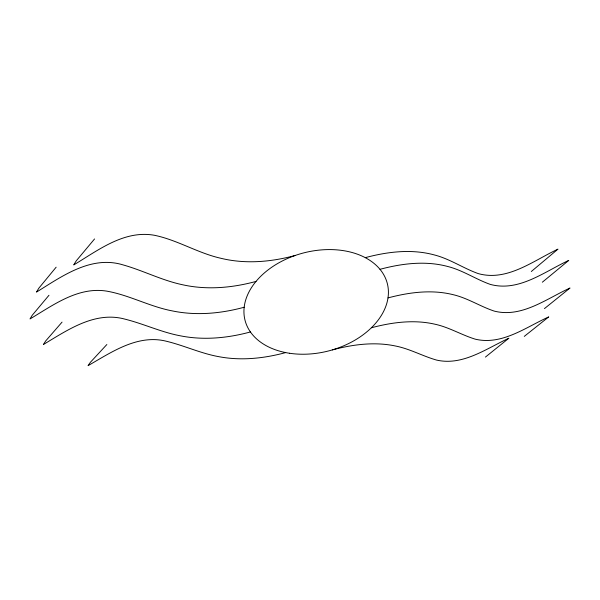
<?xml version="1.0" encoding="UTF-8"?>
<svg xmlns="http://www.w3.org/2000/svg" width="600" height="600" viewBox="0 0 600 600"><rect width="100%" height="100%" fill="white"/><g stroke="black" fill="none" stroke-linecap="round" stroke-linejoin="round"><path stroke-width="0.9" d="M56.145 267.188L38.805 288.225L36.487 292.103C62.145 276.218 91.155 255.09 123.097 264.907C143.153 270.555 161.85 280.365 182.317 284.7C206.663 290.183 232.11 287.94 256.02 281.423M94.56 238.95L76.207 260.888L73.718 264.93C98.123 250.35 124.005 229.897 154.373 235.267C177.525 240.022 197.903 253.155 220.965 258.3C245.452 264.278 271.185 262.013 295.305 255.435M48.975 295.275L32.227 315.263L30 318.945C53.22 305.145 77.865 286.59 106.605 291.105C129.218 295.05 149.655 306.593 172.208 310.882C196.05 315.877 220.837 313.597 244.185 307.237M62.055 322.118L45.63 341.017L43.432 344.498C67.815 329.94 95.002 310.905 125.002 319.155C143.858 323.873 161.61 332.37 180.803 335.903C203.917 340.447 227.843 338.085 250.433 331.95M106.852 344.52L90.338 362.362L88.073 365.64C111.817 352.058 137.917 333.847 166.792 341.347C184.477 345.653 201.142 353.558 219.142 356.73C241.26 360.9 264.09 358.425 285.675 352.59M531.308 271.507L557.963 249.142C533.168 260.76 507.21 281.67 478.275 273.608C463.215 268.245 449.835 258.847 434.213 254.903C411.57 248.767 387.623 251.685 365.28 257.647M542.34 282.202L568.755 260.407C544.305 271.725 518.798 292.125 490.35 284.415C475.702 279.27 462.675 270.173 447.48 266.423C425.287 260.528 401.865 263.483 379.987 269.317M544.447 308.61L570 288.03C546.3 298.822 521.7 318.075 494.243 311.1C480.165 306.428 467.558 298.005 453 294.645C431.55 289.32 409.065 292.312 387.998 297.907M485.43 357.082L508.868 338.22C486.255 348.608 462.825 366.045 436.627 360.09C422.61 356.123 409.725 348.75 395.332 345.975C374.43 341.58 352.778 344.46 332.355 349.897M524.273 336.39L548.73 316.897C525.72 327.345 501.9 345.502 475.275 339.173C461.452 334.935 448.905 327.15 434.655 324.15C413.692 319.38 391.875 322.335 371.347 327.78M289.493 353.257A73.477 50.573 -14.6 0 0 387.653 284.962A73.477 50.573 -14.6 0 0 271.388 267.495A73.477 50.573 -14.6 0 0 289.493 353.257"/></g></svg>
